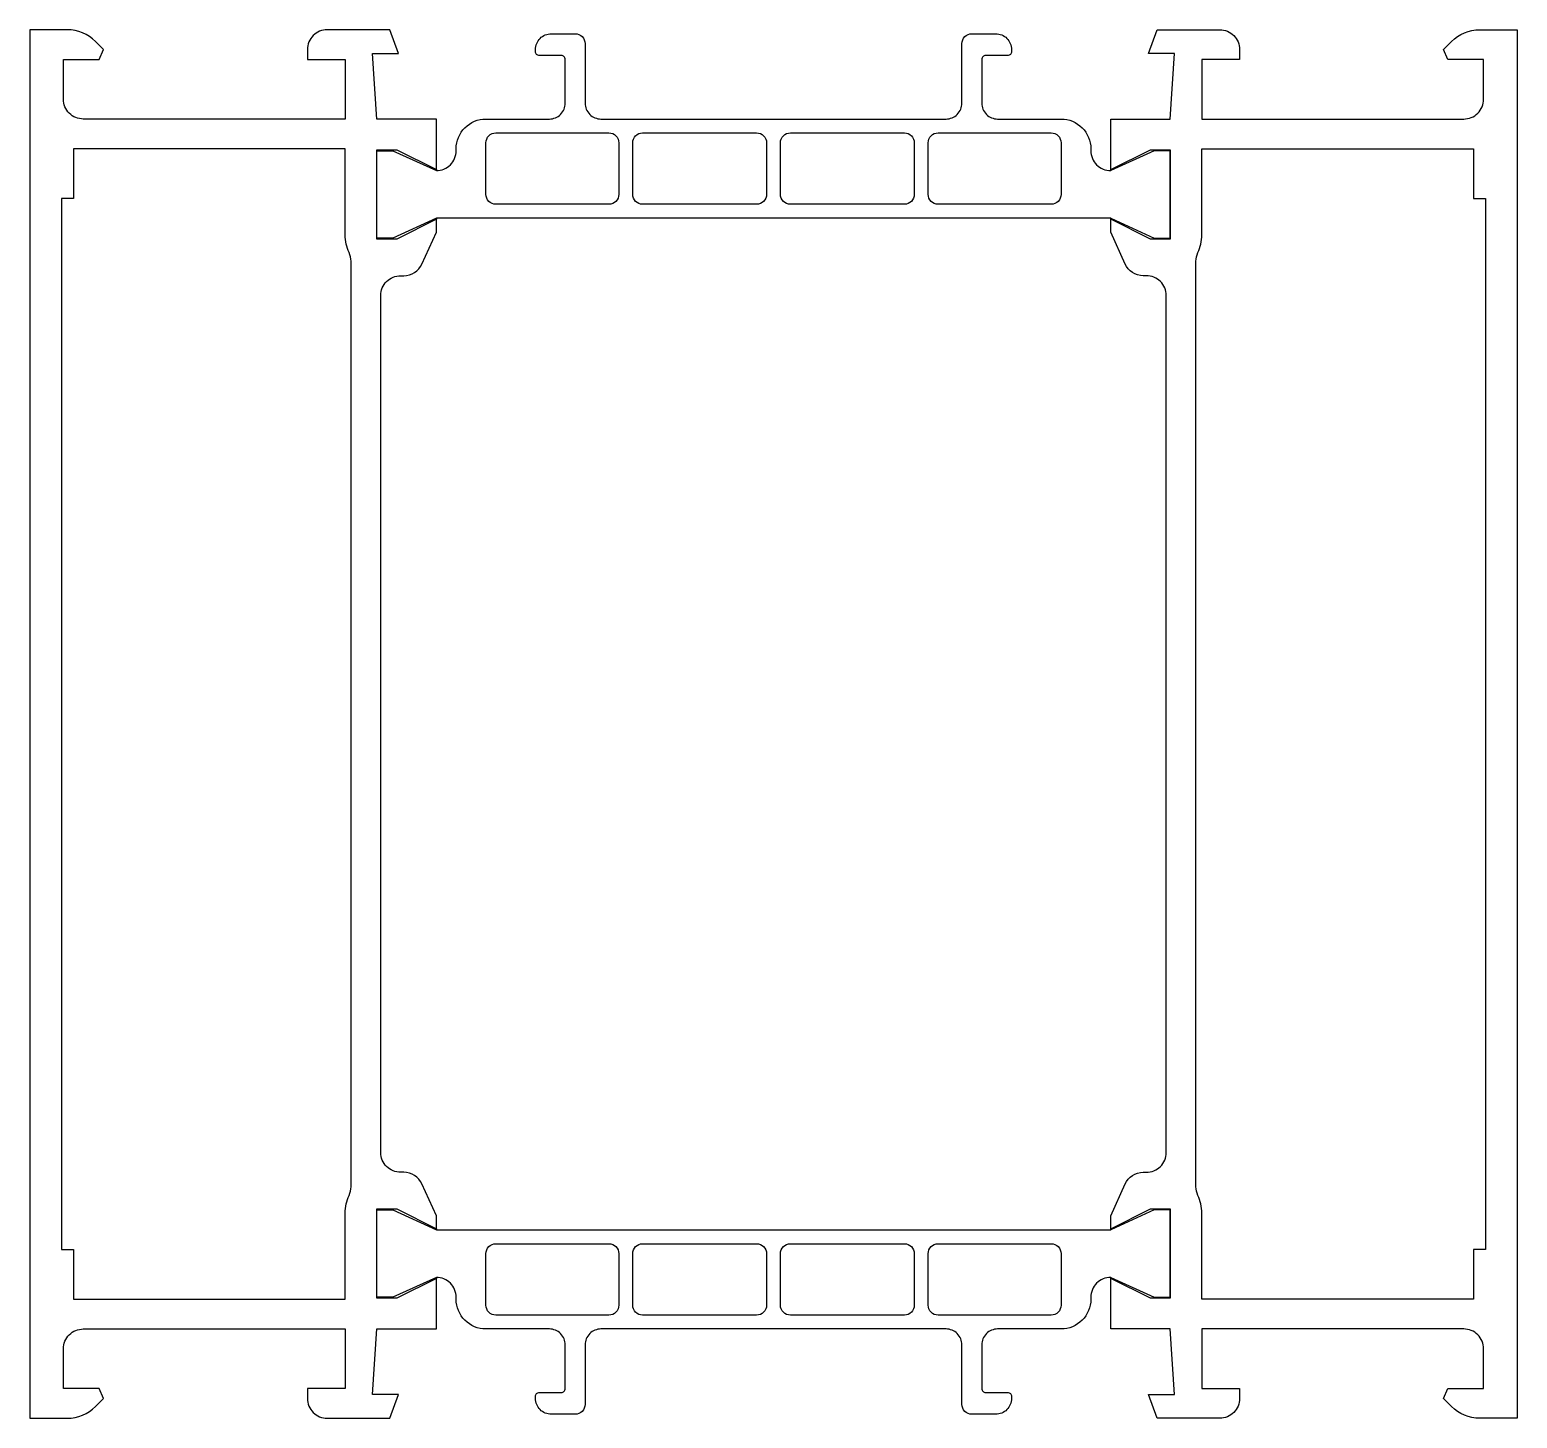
# Model space of a CAD drawing. Header units: millimetres. Extents: x 0 to 75, y 0 to 70.
import ezdxf

# ---------------------------------------------------------------- set-up
doc = ezdxf.new("R2010")
doc.units = ezdxf.units.MM

msp = doc.modelspace()

# ---------------------------------------------------------------- linework, layer by layer
for points in [[(20.5, 59.8), (20.5, 60.5), (18.3, 59.5), (17.5, 59.5), (17.5, 63.9), (18.3, 63.9), (20.5, 62.9), (20.5, 65.5), (17.5, 65.5), (17.279, 68.8), (18.586, 68.8), (18.149, 70), (15, 70, 0.414214), (14, 69), (14, 68.5), (15.9, 68.5), (15.9, 65.5), (2.7, 65.5, -0.414214), (1.7, 66.5), (1.7, 68.5), (3.5, 68.5), (3.712, 69.012), (3.31, 69.414, 0.198912), (1.896, 70), (0, 70), (0, 0), (1.896, 0, 0.198912), (3.31, 0.586), (3.712, 0.988), (3.5, 1.5), (1.7, 1.5), (1.7, 3.5, -0.414214), (2.7, 4.5), (15.9, 4.5), (15.9, 1.5), (14, 1.5), (14, 1, 0.414214), (15, 0), (18.149, 0), (18.586, 1.2), (17.279, 1.2), (17.5, 4.5), (20.5, 4.5), (20.5, 7.1), (18.3, 6.1), (17.5, 6.1), (17.5, 10.5), (18.3, 10.5), (20.5, 9.5), (20.5, 10.2), (19.766, 11.814, 0.294108), (18.856, 12.4), (18.7, 12.4, -0.414214), (17.7, 13.4), (17.7, 56.6, -0.414214), (18.7, 57.6), (18.856, 57.6, 0.294108), (19.766, 58.186), (20.5, 59.8)], [(54.5, 62.9), (54.5, 62.95), (56.5, 63.95), (57.5, 63.95), (57.5, 59.45), (56.5, 59.45), (54.5, 60.45), (54.5, 60.5), (20.5, 60.5), (20.5, 60.45), (18.5, 59.45), (17.5, 59.45), (17.5, 63.95), (18.5, 63.95), (20.5, 62.95), (20.5, 62.9, 0.414214), (21.5, 63.9), (21.5, 64, -0.414214), (23, 65.5), (26.2, 65.5, 0.414214), (27, 66.3), (27, 68.5, 0.414214), (26.8, 68.7), (25.7, 68.7, -0.414214), (25.5, 68.9), (25.5, 69, -0.414214), (26.3, 69.8), (27.5, 69.8, -0.414214), (28, 69.3), (28, 66.3, 0.414214), (28.8, 65.5), (46.2, 65.5, 0.414214), (47, 66.3), (47, 69.3, -0.414214), (47.5, 69.8), (48.7, 69.8, -0.414214), (49.5, 69), (49.5, 68.9, -0.414214), (49.3, 68.7), (48.2, 68.7, 0.414214), (48, 68.5), (48, 66.3, 0.414214), (48.8, 65.5), (52, 65.5, -0.414214), (53.5, 64), (53.5, 63.9, 0.414214), (54.5, 62.9)], [(54.5, 59.8), (54.5, 60.5), (56.7, 59.5), (57.5, 59.5), (57.5, 63.9), (56.7, 63.9), (54.5, 62.9), (54.5, 65.5), (57.5, 65.5), (57.721, 68.8), (56.414, 68.8), (56.851, 70), (60, 70, -0.414214), (61, 69), (61, 68.5), (59.1, 68.5), (59.1, 65.5), (72.3, 65.5, 0.414214), (73.3, 66.5), (73.3, 68.5), (71.5, 68.5), (71.288, 69.012), (71.69, 69.414, -0.198912), (73.104, 70), (75, 70), (75, 0), (73.104, 0, -0.198912), (71.69, 0.586), (71.288, 0.988), (71.5, 1.5), (73.3, 1.5), (73.3, 3.5, 0.414214), (72.3, 4.5), (59.1, 4.5), (59.1, 1.5), (61, 1.5), (61, 1, -0.414214), (60, 0), (56.851, 0), (56.414, 1.2), (57.721, 1.2), (57.5, 4.5), (54.5, 4.5), (54.5, 7.1), (56.7, 6.1), (57.5, 6.1), (57.5, 10.5), (56.7, 10.5), (54.5, 9.5), (54.5, 10.2), (55.234, 11.814, -0.294108), (56.144, 12.4), (56.3, 12.4, 0.414214), (57.3, 13.4), (57.3, 56.6, 0.414214), (56.3, 57.6), (56.144, 57.6, -0.294108), (55.234, 58.186), (54.5, 59.8)], [(23, 61.7), (23, 64.3, -0.414214), (23.5, 64.8), (29.2, 64.8, -0.414214), (29.7, 64.3), (29.7, 61.7, -0.414214), (29.2, 61.2), (23.5, 61.2, -0.414214), (23, 61.7)], [(30.4, 61.7), (30.4, 64.3, -0.414214), (30.9, 64.8), (36.65, 64.8, -0.414214), (37.15, 64.3), (37.15, 61.7, -0.414214), (36.65, 61.2), (30.9, 61.2, -0.414214), (30.4, 61.7)], [(44.6, 61.7, -0.414214), (44.1, 61.2), (38.35, 61.2, -0.414214), (37.85, 61.7), (37.85, 64.3, -0.414214), (38.35, 64.8), (44.1, 64.8, -0.414214), (44.6, 64.3), (44.6, 61.7)], [(45.3, 61.7), (45.3, 64.3, -0.414214), (45.8, 64.8), (51.5, 64.8, -0.414214), (52, 64.3), (52, 61.7, -0.414214), (51.5, 61.2), (45.8, 61.2, -0.414214), (45.3, 61.7)], [(2.2, 61.5), (1.6, 61.5), (1.6, 8.5), (2.2, 8.5), (2.2, 6), (15.9, 6), (15.9, 10.35, -0.112281), (16.102, 11.237, 0.112281), (16.2, 11.669), (16.2, 58.331, 0.112281), (16.102, 58.763, -0.112281), (15.9, 59.65), (15.9, 64), (2.2, 64), (2.2, 61.5)], [(72.8, 61.5), (73.4, 61.5), (73.4, 8.5), (72.8, 8.5), (72.8, 6), (59.1, 6), (59.1, 10.35, 0.112281), (58.898, 11.237, -0.112281), (58.8, 11.669), (58.8, 58.331, -0.112281), (58.898, 58.763, 0.112281), (59.1, 59.65), (59.1, 64), (72.8, 64), (72.8, 61.5)], [(20.5, 7.1), (20.5, 7.05), (18.5, 6.05), (17.5, 6.05), (17.5, 10.55), (18.5, 10.55), (20.5, 9.55), (20.5, 9.5), (54.5, 9.5), (54.5, 9.55), (56.5, 10.55), (57.5, 10.55), (57.5, 6.05), (56.5, 6.05), (54.5, 7.05), (54.5, 7.1, 0.414214), (53.5, 6.1), (53.5, 6, -0.414214), (52, 4.5), (48.8, 4.5, 0.414214), (48, 3.7), (48, 1.5, 0.414214), (48.2, 1.3), (49.3, 1.3, -0.414214), (49.5, 1.1), (49.5, 1, -0.414214), (48.7, 0.2), (47.5, 0.2, -0.414214), (47, 0.7), (47, 3.7, 0.414214), (46.2, 4.5), (28.8, 4.5, 0.414214), (28, 3.7), (28, 0.7, -0.414214), (27.5, 0.2), (26.3, 0.2, -0.414214), (25.5, 1), (25.5, 1.1, -0.414214), (25.7, 1.3), (26.8, 1.3, 0.414214), (27, 1.5), (27, 3.7, 0.414214), (26.2, 4.5), (23, 4.5, -0.414214), (21.5, 6), (21.5, 6.1, 0.414214), (20.5, 7.1)], [(29.7, 8.3), (29.7, 5.7, -0.414214), (29.2, 5.2), (23.5, 5.2, -0.414214), (23, 5.7), (23, 8.3, -0.414214), (23.5, 8.8), (29.2, 8.8, -0.414214), (29.7, 8.3)], [(30.4, 8.3, -0.414214), (30.9, 8.8), (36.65, 8.8, -0.414214), (37.15, 8.3), (37.15, 5.7, -0.414214), (36.65, 5.2), (30.9, 5.2, -0.414214), (30.4, 5.7), (30.4, 8.3)], [(44.6, 8.3), (44.6, 5.7, -0.414214), (44.1, 5.2), (38.35, 5.2, -0.414214), (37.85, 5.7), (37.85, 8.3, -0.414214), (38.35, 8.8), (44.1, 8.8, -0.414214), (44.6, 8.3)], [(52, 8.3), (52, 5.7, -0.414214), (51.5, 5.2), (45.8, 5.2, -0.414214), (45.3, 5.7), (45.3, 8.3, -0.414214), (45.8, 8.8), (51.5, 8.8, -0.414214), (52, 8.3)]]:
    msp.add_lwpolyline(points, format="xyb", close=True)

doc.saveas('drawing.dxf')
